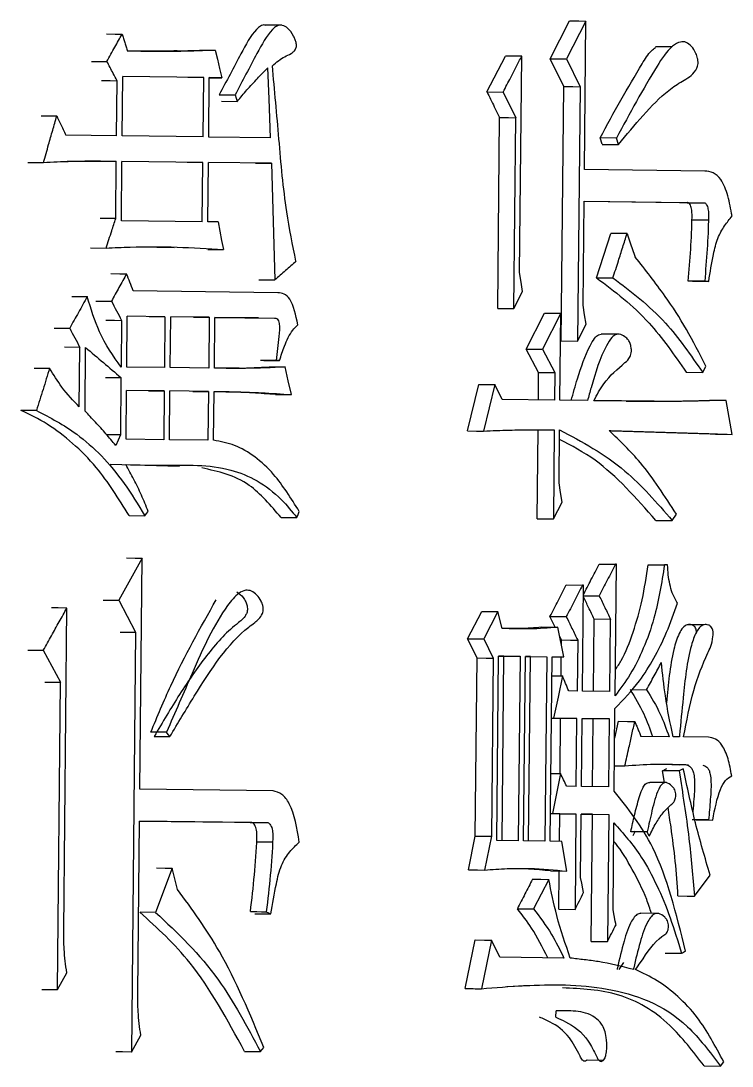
# Model space of a CAD drawing. Header units: millimetres. Extents: x 2454 to 4226, y 715 to 1968.
# Drawn here: x 3260.606 to 3263.873, y 889.957 to 894.756 of the extents above; entities that cross this region are included whole.
import ezdxf

# ---------------------------------------------------------------- set-up
doc = ezdxf.new("R2010")
doc.units = ezdxf.units.MM

msp = doc.modelspace()

# ---------------------------------------------------------------- linework, layer by layer
at = {"color": 7, "linetype": 'Continuous', "lineweight": 25}
for p, q in [((3263.0372, 894.5818), (3263.1264, 894.7559)), ((3263.2013, 894.7553), (3263.1119, 894.5812)), ((3263.1945, 894.0738), (3263.2013, 894.7553)), ((3261.8036, 894.7357), (3261.7305, 894.7363)), ((3261.3194, 894.6184), (3261.426, 894.6222)), ((3263.5963, 894.6368), (3263.5203, 894.6375)), ((3260.9293, 894.5701), (3261.0007, 894.5695)), ((3262.7465, 894.4298), (3262.8318, 894.5943)), ((3262.8964, 893.6006), (3262.9063, 894.5936)), ((3263.0991, 894.4544), (3263.0372, 894.5818)), ((3263.1119, 894.5812), (3263.174, 894.4538)), ((3261.0448, 894.2282), (3261.0473, 894.4813)), ((3261.0712, 894.2279), (3261.0739, 894.5005)), ((3261.4453, 894.4957), (3261.0739, 894.5005)), ((3261.4453, 894.4957), (3261.3731, 894.4963)), ((3261.4426, 894.2231), (3261.4453, 894.4957)), ((3261.4685, 894.2228), (3261.4712, 894.4954)), ((3261.5283, 894.4946), (3261.4712, 894.4954)), ((3261.4712, 894.4951), (3261.5283, 894.4946)), ((3263.0875, 893.2862), (3263.0991, 894.4544)), ((3263.174, 894.4538), (3263.1624, 893.2856)), ((3262.7465, 894.4298), (3262.8209, 894.4292)), ((3262.8209, 894.4292), (3262.8789, 894.3116)), ((3261.5271, 894.3872), (3261.5997, 894.3866)), ((3262.7958, 893.4361), (3262.8045, 894.3123)), ((3262.8702, 893.4355), (3262.8789, 894.3116)), ((3261.0448, 894.2282), (3260.8121, 894.2312)), ((3261.4426, 894.2231), (3261.0712, 894.2279)), ((3261.7527, 894.2191), (3261.4685, 894.2228)), ((3263.2756, 894.1892), (3263.2662, 894.2186)), ((3263.3413, 894.2178), (3263.2663, 894.2185)), ((3263.3507, 894.1886), (3263.3413, 894.2179)), ((3263.2756, 894.1891), (3263.3507, 894.1885)), ((3260.9718, 894.112), (3260.9406, 894.1123)), ((3260.9721, 894.112), (3261.0437, 894.1114)), ((3261.0411, 893.8485), (3261.0437, 894.1114)), ((3261.0673, 893.8385), (3261.07, 894.1111)), ((3261.4414, 894.1063), (3261.07, 894.1111)), ((3261.3692, 894.1069), (3261.4414, 894.1063)), ((3261.4387, 893.8337), (3261.4414, 894.1063)), ((3261.4647, 893.8334), (3261.4674, 894.106)), ((3261.7567, 894.1023), (3261.4674, 894.106)), ((3261.684, 894.1029), (3261.7567, 894.1023)), ((3263.7468, 894.0665), (3263.1945, 894.0738)), ((3263.1883, 893.4508), (3263.1931, 893.9278)), ((3263.1931, 893.9278), (3263.7406, 893.9206)), ((3263.665, 893.9212), (3263.1931, 893.9274)), ((3263.6654, 893.9212), (3263.7411, 893.9206)), ((3261.0411, 893.8485), (3260.9695, 893.8491)), ((3261.4387, 893.8337), (3261.0673, 893.8385)), ((3261.5114, 893.8328), (3261.4647, 893.8334)), ((3263.7633, 893.8405), (3263.6877, 893.8411)), ((3263.2502, 893.5762), (3263.3149, 893.7798)), ((3260.9257, 893.7134), (3260.9975, 893.7128)), ((3261.2627, 893.7168), (3261.3095, 893.7152)), ((3261.4637, 893.7065), (3261.536, 893.7059)), ((3263.2502, 893.5761), (3263.3252, 893.5755)), ((3263.7466, 893.5602), (3263.6709, 893.5609)), ((3263.6899, 893.5606), (3263.6709, 893.5609)), ((3263.6899, 893.5606), (3263.7655, 893.56)), ((3263.7655, 893.56), (3263.7466, 893.5602)), ((3261.7867, 893.5079), (3261.122, 893.5165)), ((3262.8702, 893.4355), (3262.9103, 893.5128)), ((3260.8394, 893.4905), (3260.9107, 893.4899)), ((3261.0922, 893.1664), (3261.0945, 893.4)), ((3261.2676, 893.3978), (3261.0945, 893.4)), ((3261.1957, 893.3984), (3261.2676, 893.3978)), ((3261.2676, 893.3978), (3261.2652, 893.1641)), ((3261.2914, 893.1638), (3261.2937, 893.3974)), ((3261.4707, 893.3952), (3261.2937, 893.3974)), ((3262.7958, 893.4361), (3262.8702, 893.4355)), ((3262.9263, 893.2494), (3263.011, 893.4138)), ((3263.0857, 893.4132), (3263.0009, 893.2488)), ((3263.0817, 893.014), (3263.0857, 893.4132)), ((3261.068, 893.3809), (3261.0659, 893.1667)), ((3261.3985, 893.3958), (3261.4707, 893.3952)), ((3261.4707, 893.3952), (3261.4684, 893.1615)), ((3261.4943, 893.1612), (3261.4967, 893.3948)), ((3261.4967, 893.3948), (3261.7702, 893.3913)), ((3261.6973, 893.3919), (3261.4967, 893.3945)), ((3261.6973, 893.3919), (3261.7702, 893.3913)), ((3263.1624, 893.2856), (3263.202, 893.363)), ((3263.3461, 893.3175), (3263.2705, 893.3181)), ((3260.8767, 893.2567), (3260.8054, 893.2573)), ((3260.874, 892.9841), (3260.8767, 893.2567)), ((3260.9003, 892.9643), (3260.9031, 893.2564)), ((3263.0875, 893.2862), (3263.1624, 893.2856)), ((3262.9839, 893.1415), (3262.9263, 893.2494)), ((3263.0009, 893.2488), (3263.0586, 893.1409)), ((3260.6666, 893.1617), (3260.7377, 893.1612)), ((3261.2652, 893.1641), (3261.0922, 893.1664)), ((3261.4684, 893.1615), (3261.2914, 893.1638)), ((3261.6072, 893.1619), (3261.7463, 893.1674)), ((3261.7785, 893.1965), (3261.7058, 893.1971)), ((3261.7939, 893.1963), (3261.7785, 893.1965)), ((3263.7376, 893.1417), (3263.7522, 893.1707)), ((3261.0654, 893.118), (3261.0628, 892.8552)), ((3262.9826, 893.015), (3262.9839, 893.1415)), ((3263.0586, 893.1409), (3263.0573, 893.0144)), ((3263.662, 893.1423), (3263.7376, 893.1417)), ((3262.6571, 892.8732), (3262.7086, 893.0867)), ((3262.7829, 893.0861), (3262.7313, 892.8726)), ((3262.8167, 893.0175), (3262.7829, 893.0861)), ((3261.0889, 892.8354), (3261.0912, 893.0593)), ((3261.2642, 893.0571), (3261.0912, 893.0593)), ((3261.1923, 893.0576), (3261.2642, 893.0571)), ((3261.2642, 893.0571), (3261.262, 892.8331)), ((3261.2881, 892.8328), (3261.2903, 893.0567)), ((3261.4673, 893.0544), (3261.2903, 893.0567)), ((3261.3951, 893.055), (3261.4673, 893.0544)), ((3261.4673, 893.0544), (3261.4651, 892.8305)), ((3261.4911, 892.8302), (3261.4933, 893.0541)), ((3261.7759, 893.0404), (3261.8487, 893.0398)), ((3263.0573, 893.0144), (3262.8167, 893.0175)), ((3263.2083, 893.0124), (3263.0817, 893.014)), ((3263.8721, 892.8576), (3263.8453, 893.0137)), ((3262.9772, 892.4698), (3262.9813, 892.8787)), ((3263.0559, 892.8781), (3263.0519, 892.4692)), ((3263.0779, 892.6344), (3263.0804, 892.8777)), ((3261.0628, 892.8552), (3261.0001, 892.8557)), ((3261.262, 892.8331), (3261.0889, 892.8354)), ((3261.4651, 892.8305), (3261.2881, 892.8328)), ((3263.7962, 892.8582), (3263.8721, 892.8576)), ((3261.3345, 892.7106), (3261.0158, 892.7192)), ((3263.0519, 892.4692), (3263.0917, 892.5466)), ((3263.5976, 892.462), (3263.617, 892.491)), ((3261.1026, 892.4843), (3261.1747, 892.4837)), ((3261.801, 892.4756), (3261.8739, 892.475)), ((3262.9772, 892.4698), (3263.0519, 892.4692)), ((3263.5221, 892.4626), (3263.5976, 892.462)), ((3261.1623, 892.2892), (3261.0553, 892.0958)), ((3261.1518, 891.2281), (3261.1623, 892.2892)), ((3263.2613, 892.2616), (3263.3364, 892.261)), ((3263.3352, 891.6574), (3263.3412, 892.2609)), ((3263.3412, 892.2609), (3263.3364, 892.261)), ((3263.4867, 892.2587), (3263.5621, 892.258)), ((3263.5765, 892.2578), (3263.5621, 892.258)), ((3263.1104, 892.1662), (3263.1853, 892.1656)), ((3263.1902, 892.1656), (3263.1853, 892.1656)), ((3263.1853, 891.6788), (3263.1902, 892.1656)), ((3260.8024, 890.5802), (3260.8171, 892.0599)), ((3261.0553, 892.0958), (3261.1327, 891.9488)), ((3262.6575, 891.919), (3262.7229, 892.0448)), ((3262.7972, 892.0441), (3262.7317, 891.9184)), ((3262.8162, 891.966), (3262.7972, 892.0441)), ((3263.0598, 891.9725), (3263.0361, 892.0212)), ((3263.2362, 891.6778), (3263.2395, 892.0088)), ((3263.3145, 892.0081), (3263.2395, 892.0088)), ((3263.3113, 891.6771), (3263.3145, 892.0081)), ((3263.0993, 891.8357), (3263.0714, 891.9724)), ((3263.7423, 891.9823), (3263.6661, 891.983)), ((3261.1327, 891.9488), (3261.1136, 890.0213)), ((3262.701, 891.8308), (3262.6575, 891.919)), ((3262.7317, 891.9184), (3262.7753, 891.8302)), ((3263.0885, 891.9134), (3263.0797, 891.9314)), ((3263.0883, 891.8897), (3263.0885, 891.9134)), ((3263.1633, 891.9128), (3263.161, 891.6791)), ((3260.6378, 891.8672), (3260.7088, 891.8666)), ((3260.7088, 891.8666), (3260.7872, 891.7195)), ((3262.6929, 891.0131), (3262.701, 891.8308)), ((3262.7753, 891.8302), (3262.7672, 891.0125)), ((3262.7917, 890.9927), (3262.8001, 891.8396)), ((3262.8001, 891.8396), (3262.8986, 891.8383)), ((3262.8241, 891.839), (3262.8001, 891.8393)), ((3262.8157, 890.9924), (3262.8241, 891.839)), ((3262.8241, 891.839), (3262.8986, 891.8383)), ((3262.8986, 891.8383), (3262.8902, 890.9914)), ((3262.9148, 890.9911), (3262.9232, 891.838)), ((3262.9232, 891.838), (3263.0212, 891.8367)), ((3262.9465, 891.8374), (3262.9232, 891.8377)), ((3262.9381, 890.9908), (3262.9465, 891.8374)), ((3262.9465, 891.8374), (3263.0212, 891.8367)), ((3263.0212, 891.8367), (3263.0128, 890.9898)), ((3263.0372, 890.9895), (3263.0456, 891.8364)), ((3263.0456, 891.8364), (3263.0993, 891.8357)), ((3263.0456, 891.8362), (3263.0993, 891.8357)), ((3263.0869, 891.7482), (3263.0877, 891.8358)), ((3260.7732, 890.3079), (3260.7872, 891.7195)), ((3263.161, 891.6791), (3263.1221, 891.6796)), ((3263.3113, 891.6771), (3263.1853, 891.6788)), ((3263.4045, 891.6853), (3263.4798, 891.6846)), ((3263.3309, 891.2193), (3263.3346, 891.599)), ((3263.0428, 891.5541), (3263.0526, 891.554)), ((3263.0849, 891.5532), (3263.0428, 891.5537)), ((3263.0526, 891.554), (3263.1598, 891.5526)), ((3263.0824, 891.3004), (3263.0849, 891.5532)), ((3263.1598, 891.5526), (3263.0849, 891.5532)), ((3263.1567, 891.241), (3263.1598, 891.5526)), ((3263.181, 891.2407), (3263.1841, 891.5522)), ((3263.1841, 891.5522), (3263.31, 891.5506)), ((3263.235, 891.5512), (3263.1841, 891.5519)), ((3263.2319, 891.2397), (3263.235, 891.5512)), ((3263.31, 891.5506), (3263.235, 891.5512)), ((3263.3069, 891.2391), (3263.31, 891.5506)), ((3263.3333, 891.4631), (3263.3504, 891.54)), ((3261.2747, 891.4894), (3261.2025, 891.49)), ((3261.2179, 891.4704), (3261.2902, 891.4698)), ((3263.583, 891.4691), (3263.4537, 891.4708)), ((3263.6307, 891.4685), (3263.6021, 891.4688)), ((3263.7637, 891.4667), (3263.6499, 891.4682)), ((3263.5612, 891.3424), (3263.5965, 891.3415)), ((3263.5964, 891.3418), (3263.6538, 891.3413)), ((3263.5536, 891.3133), (3263.5728, 891.3228)), ((3263.562, 891.2584), (3263.5536, 891.3133)), ((3263.6291, 891.3127), (3263.5536, 891.3133)), ((3263.6483, 891.3222), (3263.6291, 891.3127)), ((3263.1567, 891.241), (3263.1129, 891.2416)), ((3263.3069, 891.2391), (3263.181, 891.2407)), ((3263.5709, 891.2583), (3263.4949, 891.2589)), ((3261.764, 891.2202), (3261.1518, 891.2281)), ((3263.0385, 891.116), (3263.0482, 891.1159)), ((3263.0806, 891.1151), (3263.0385, 891.1157)), ((3263.0482, 891.1159), (3263.1554, 891.1145)), ((3263.0793, 890.9889), (3263.0806, 891.1151)), ((3263.0806, 891.1151), (3263.1554, 891.1145)), ((3263.1554, 891.1145), (3263.1511, 890.6764)), ((3263.1768, 890.8221), (3263.1797, 891.1142)), ((3263.1797, 891.1142), (3263.3057, 891.1125)), ((3263.2306, 891.1131), (3263.1797, 891.1138)), ((3263.2248, 890.529), (3263.2306, 891.1131)), ((3263.2306, 891.1131), (3263.3057, 891.1125)), ((3263.3057, 891.1125), (3263.2999, 890.5284)), ((3261.1425, 890.2935), (3261.1503, 891.082)), ((3261.1503, 891.082), (3261.7318, 891.0746)), ((3261.6589, 891.0752), (3261.1503, 891.0817)), ((3261.6595, 891.0752), (3261.7324, 891.0746)), ((3263.3255, 890.6741), (3263.3294, 891.0732)), ((3263.7647, 891.087), (3263.689, 891.0876)), ((3263.7079, 891.0874), (3263.7836, 891.0867)), ((3263.7647, 891.087), (3263.7836, 891.0867)), ((3262.6618, 890.8577), (3262.6929, 891.0131)), ((3262.6929, 891.0131), (3262.7672, 891.0125)), ((3262.7672, 891.0125), (3262.736, 890.8571)), ((3263.4829, 891.0323), (3263.4076, 891.033)), ((3263.4278, 891.0355), (3263.417, 891.0134)), ((3263.4923, 891.0127), (3263.483, 891.0323)), ((3261.7608, 890.9844), (3261.6883, 890.9849)), ((3262.8902, 890.9914), (3262.7917, 890.9927)), ((3263.0128, 890.9898), (3262.9148, 890.9911)), ((3263.0909, 890.9888), (3263.0372, 890.9895)), ((3263.1139, 890.8521), (3263.0909, 890.9888)), ((3261.2999, 890.8659), (3261.2247, 890.6624)), ((3261.325, 890.7682), (3261.2999, 890.8659)), ((3263.0306, 890.8143), (3262.9607, 890.6789)), ((3263.0391, 890.8528), (3263.1139, 890.8521)), ((3263.0762, 890.677), (3263.078, 890.8525)), ((3263.6996, 890.7373), (3263.7716, 890.8337)), ((3261.2247, 890.6624), (3261.1529, 890.663)), ((3261.7329, 890.6656), (3261.7533, 890.6556)), ((3262.8862, 890.6795), (3262.9607, 890.6789)), ((3263.0762, 890.677), (3263.1511, 890.6764)), ((3263.5292, 890.6579), (3263.4532, 890.6586)), ((3262.6465, 890.3127), (3262.6931, 890.536)), ((3262.7674, 890.5354), (3262.7207, 890.3121)), ((3262.8061, 890.457), (3262.7674, 890.5354)), ((3263.2248, 890.529), (3263.2999, 890.5284)), ((3263.5644, 890.4759), (3263.6399, 890.4752)), ((3263.1002, 890.4531), (3262.8061, 890.457)), ((3263.3534, 890.4008), (3263.3757, 890.4322)), ((3260.7732, 890.3079), (3260.8164, 890.3853)), ((3260.702, 890.3085), (3260.7732, 890.3079)), ((3262.943, 890.3249), (3262.8383, 890.3206)), ((3263.0634, 890.1809), (3263.0637, 890.2102)), ((3263.1069, 890.2113), (3263.1064, 890.2113)), ((3261.1136, 890.0213), (3261.1563, 890.0986)), ((3261.7059, 890.0234), (3261.7215, 890.0426)), ((3261.6331, 890.024), (3261.7059, 890.0234)), ((3263.2069, 889.9849), (3263.2825, 889.9843)), ((3263.7439, 889.9575), (3263.8197, 889.9568)), ((3263.8197, 889.9568), (3263.834, 889.9761))]:
    msp.add_line(p, q, dxfattribs=at)
at = {"color": 7, "linetype": 'Continuous', "lineweight": 25, "flags": 128}
for points in [[(3263.1264, 894.7559), (3263.1683, 894.7556), (3263.2013, 894.7553)], [(3260.9986, 894.6958), (3261.0389, 894.6955), (3261.0705, 894.6952)], [(3261.426, 894.6222), (3261.4666, 894.6219), (3261.4985, 894.6216)], [(3261.4985, 894.6216), (3261.5083, 894.5799), (3261.5183, 894.5373), (3261.5283, 894.4946)], [(3262.9063, 894.5936), (3262.8646, 894.594), (3262.8318, 894.5943)], [(3263.0372, 894.5818), (3263.079, 894.5815), (3263.1119, 894.5812)], [(3261.7527, 894.2191), (3261.7493, 894.3089), (3261.7459, 894.3986), (3261.7404, 894.5406)], [(3260.9755, 894.4819), (3261.0157, 894.4816), (3261.0473, 894.4813)], [(3263.0991, 894.4544), (3263.141, 894.4541), (3263.174, 894.4538)], [(3261.5172, 894.4166), (3261.5445, 894.4163), (3261.5671, 894.4161), (3261.5896, 894.416)], [(3261.5896, 894.416), (3261.5947, 894.4013), (3261.5997, 894.3866)], [(3260.6993, 894.3199), (3260.739, 894.3196), (3260.7704, 894.3193)], [(3262.8045, 894.3123), (3262.8461, 894.3119), (3262.8789, 894.3116)], [(3260.6383, 894.1065), (3260.6783, 894.1062), (3260.7097, 894.1059)], [(3261.7567, 894.1023), (3261.7643, 893.8344), (3261.7719, 893.5666)], [(3261.5114, 893.8328), (3261.5197, 893.7902), (3261.5278, 893.748), (3261.536, 893.7059)], [(3263.39, 893.7792), (3263.3479, 893.7795), (3263.3149, 893.7798)], [(3261.0196, 893.5954), (3261.0596, 893.595), (3261.0912, 893.5948)], [(3262.9103, 893.5128), (3262.9034, 893.5567), (3262.8964, 893.6006)], [(3261.6992, 893.5672), (3261.7398, 893.5668), (3261.7719, 893.5666)], [(3260.95, 893.4697), (3260.9899, 893.4693), (3261.0215, 893.4691)], [(3263.202, 893.363), (3263.1952, 893.4069), (3263.1883, 893.4508)], [(3263.011, 893.4138), (3263.0528, 893.4135), (3263.0857, 893.4132)], [(3260.9965, 893.3815), (3261.0364, 893.3811), (3261.068, 893.3809)], [(3260.7586, 893.3455), (3260.7983, 893.3452), (3260.8298, 893.345)], [(3262.9263, 893.2494), (3262.9681, 893.249), (3263.0009, 893.2488)], [(3261.7211, 893.1969), (3261.7412, 893.1967), (3261.7614, 893.1966), (3261.7939, 893.1963)], [(3261.7463, 893.1674), (3261.7871, 893.167), (3261.8192, 893.1668)], [(3261.8487, 893.0398), (3261.834, 893.1033), (3261.8192, 893.1668)], [(3260.9938, 893.1186), (3261.0338, 893.1183), (3261.0654, 893.118)], [(3262.9839, 893.1415), (3263.0257, 893.1412), (3263.0586, 893.1409)], [(3262.7086, 893.0867), (3262.7502, 893.0864), (3262.7829, 893.0861)], [(3263.7695, 893.0143), (3263.8119, 893.014), (3263.8453, 893.0137)], [(3262.6571, 892.8732), (3262.6986, 892.8729), (3262.7313, 892.8726)], [(3261.0628, 892.8552), (3261.052, 892.831), (3261.0413, 892.8068)], [(3263.0917, 892.5466), (3263.0848, 892.5905), (3263.0779, 892.6344)], [(3261.1747, 892.4838), (3261.1827, 892.4934), (3261.1906, 892.503)], [(3261.8739, 892.475), (3261.8791, 892.4893), (3261.8843, 892.5038)], [(3261.0902, 892.2898), (3261.1306, 892.2895), (3261.1623, 892.2892)], [(3263.1897, 892.1165), (3263.2294, 892.1162), (3263.2624, 892.1159)], [(3260.8171, 892.0599), (3260.777, 892.0603), (3260.7459, 892.0605)], [(3260.9837, 892.0964), (3261.0236, 892.0961), (3261.0553, 892.0958)], [(3262.7229, 892.0448), (3262.7645, 892.0444), (3262.7972, 892.0441)], [(3263.0361, 892.0212), (3263.078, 892.0208), (3263.1109, 892.0205)], [(3262.9967, 891.973), (3263.0385, 891.9727), (3263.0714, 891.9724)], [(3261.061, 891.9494), (3261.101, 891.9491), (3261.1327, 891.9488)], [(3262.6575, 891.919), (3262.6991, 891.9187), (3262.7317, 891.9184)], [(3263.0885, 891.9134), (3263.1304, 891.913), (3263.1633, 891.9128)], [(3262.701, 891.8308), (3262.7427, 891.8305), (3262.7753, 891.8302)], [(3260.716, 891.7201), (3260.7557, 891.7198), (3260.7872, 891.7195)], [(3263.0447, 891.7486), (3263.0607, 891.7484), (3263.0935, 891.7482)], [(3263.0935, 891.7482), (3263.0731, 891.6511), (3263.0526, 891.554)], [(3263.3504, 891.54), (3263.3925, 891.5396), (3263.4256, 891.5393)], [(3261.2902, 891.4697), (3261.2825, 891.4796), (3261.2747, 891.4894)], [(3263.332, 891.3359), (3263.3427, 891.3358), (3263.3802, 891.3355)], [(3263.0403, 891.3008), (3263.0513, 891.3007), (3263.0842, 891.3004)], [(3263.0842, 891.3004), (3263.0662, 891.2081), (3263.0482, 891.1159)], [(3261.2279, 890.8665), (3261.2681, 890.8662), (3261.2999, 890.8659)], [(3262.6618, 890.8577), (3262.7034, 890.8574), (3262.736, 890.8571)], [(3262.9559, 890.8149), (3262.9933, 890.8146), (3263.0306, 890.8143)], [(3263.1907, 890.7538), (3263.1872, 890.7709), (3263.182, 890.7965), (3263.1768, 890.8221)], [(3263.6239, 890.738), (3263.6663, 890.7376), (3263.6996, 890.7373)], [(3261.6602, 890.6662), (3261.6894, 890.666), (3261.7111, 890.6658), (3261.7329, 890.6656)], [(3263.3393, 890.6058), (3263.3358, 890.6229), (3263.3306, 890.6485), (3263.3255, 890.6741)], [(3261.6806, 890.6562), (3261.7098, 890.656), (3261.7316, 890.6558), (3261.7533, 890.6556)], [(3262.6931, 890.536), (3262.7347, 890.5357), (3262.7674, 890.5354)], [(3261.1136, 890.0213), (3261.0732, 890.0216), (3261.0419, 890.0218)]]:
    msp.add_lwpolyline(points, dxfattribs=at)
at = {"color": 7, "linetype": 'Continuous', "lineweight": 25}
for points, knots in [([(3261.0007, 894.5695), (3261.0069, 894.5806), (3261.0192, 894.6028), (3261.0425, 894.6447), (3261.0596, 894.6755), (3261.0705, 894.6952)], [0, 0, 0, 0, 0.264385, 0.528769, 1, 1, 1, 1]), ([(3261.0705, 894.6952), (3261.0727, 894.6887), (3261.0769, 894.6757), (3261.0833, 894.6561), (3261.0897, 894.6366), (3261.094, 894.6235), (3261.0961, 894.617)], [0, 0, 0, 0, 0.25, 0.5, 0.75, 1, 1, 1, 1]), ([(3261.7302, 894.7354), (3261.7291, 894.7358), (3261.7214, 894.7391), (3261.7061, 894.7338), (3261.6653, 894.6973), (3261.6043, 894.5826), (3261.5499, 894.4791), (3261.517, 894.4166)], [0, 0, 0, 0, 0.011441, 0.082409, 0.153355, 0.488949, 1, 1, 1, 1]), ([(3261.7611, 894.5501), (3261.7795, 894.5658), (3261.8072, 894.5893), (3261.8409, 894.6012), (3261.8577, 894.6133), (3261.8661, 894.6225), (3261.8706, 894.6338), (3261.8718, 894.6429), (3261.8705, 894.6551), (3261.8659, 894.6699), (3261.8539, 894.6958), (3261.8348, 894.7239), (3261.8068, 894.7374), (3261.7816, 894.736), (3261.7387, 894.6967), (3261.6775, 894.5833), (3261.623, 894.4794), (3261.5896, 894.416)], [0, 0, 0, 0, 0.120566, 0.180865, 0.201768, 0.228137, 0.238133, 0.248208, 0.2593, 0.280524, 0.305685, 0.374652, 0.425134, 0.475691, 0.518986, 0.706241, 1, 1, 1, 1]), ([(3263.3507, 894.1885), (3263.3881, 894.2335), (3263.4629, 894.3234), (3263.5607, 894.4256), (3263.6438, 894.4804), (3263.6917, 894.505), (3263.712, 894.5411), (3263.7158, 894.5544), (3263.7165, 894.5687), (3263.7138, 894.5873), (3263.7046, 894.6133), (3263.687, 894.6408), (3263.662, 894.66), (3263.6309, 894.6613), (3263.5822, 894.6323), (3263.5161, 894.5312), (3263.4326, 894.3871), (3263.3718, 894.2743), (3263.3413, 894.2179)], [0, 0, 0, 0, 0.14631, 0.292689, 0.365976, 0.439449, 0.450511, 0.458153, 0.465835, 0.475747, 0.492317, 0.521336, 0.551697, 0.580551, 0.622332, 0.717321, 0.858521, 1, 1, 1, 1]), ([(3261.4985, 894.6216), (3261.4458, 894.6193), (3261.3528, 894.6152), (3261.2186, 894.615), (3261.1369, 894.6163), (3261.0961, 894.617)], [0, 0, 0, 0, 0.394353, 0.697151, 1, 1, 1, 1]), ([(3261.3229, 894.618), (3261.3229, 894.618), (3261.3186, 894.6179), (3261.2197, 894.6159), (3261.159, 894.6163), (3261.1289, 894.6165), (3261.1185, 894.6166), (3261.1173, 894.6167), (3261.1169, 894.6167)], [0, 0, 0, 0, 0.00684, 0.514071, 0.767022, 0.916098, 0.966157, 1, 1, 1, 1]), ([(3263.2663, 894.2185), (3263.2976, 894.2771), (3263.3604, 894.3944), (3263.4392, 894.5253), (3263.4915, 894.6126), (3263.5148, 894.629), (3263.5213, 894.6335)], [0, 0, 0, 0, 0.390829, 0.781709, 0.938798, 1, 1, 1, 1]), ([(3261.0473, 894.4813), (3261.0414, 894.4926), (3261.0307, 894.5129), (3261.0152, 894.5423), (3261.0056, 894.5605), (3261.0007, 894.5695)], [0, 0, 0, 0, 0.381894, 0.690947, 1, 1, 1, 1]), ([(3261.8693, 893.6522), (3261.8541, 893.7273), (3261.8172, 893.9096), (3261.7914, 894.214), (3261.7712, 894.438), (3261.7611, 894.5501)], [0, 0, 0, 0, 0.259531, 0.629544, 1, 1, 1, 1]), ([(3262.8209, 894.4292), (3262.8324, 894.4514), (3262.8524, 894.4899), (3262.8809, 894.5447), (3262.8978, 894.5773), (3262.9063, 894.5936)], [0, 0, 0, 0, 0.404353, 0.702176, 1, 1, 1, 1]), ([(3261.5997, 894.3866), (3261.6144, 894.4043), (3261.6446, 894.4405), (3261.6917, 894.4914), (3261.7242, 894.5242), (3261.7404, 894.5406)], [0, 0, 0, 0, 0.321922, 0.660784, 1, 1, 1, 1]), ([(3262.7465, 894.4298), (3262.7521, 894.4185), (3262.7633, 894.3958), (3262.7826, 894.3566), (3262.7963, 894.3288), (3262.8045, 894.3123)], [0, 0, 0, 0, 0.289464, 0.578928, 1, 1, 1, 1]), ([(3260.7097, 894.1059), (3260.7175, 894.1332), (3260.7315, 894.1824), (3260.7517, 894.2535), (3260.7642, 894.2974), (3260.7704, 894.3193)], [0, 0, 0, 0, 0.383246, 0.691623, 1, 1, 1, 1]), ([(3260.7704, 894.3193), (3260.776, 894.3075), (3260.7857, 894.287), (3260.7996, 894.2576), (3260.8079, 894.24), (3260.8121, 894.2312)], [0, 0, 0, 0, 0.401179, 0.700589, 1, 1, 1, 1]), ([(3260.7097, 894.1059), (3260.7512, 894.1082), (3260.8278, 894.1125), (3260.9391, 894.113), (3261.0088, 894.1119), (3261.0437, 894.1114)], [0, 0, 0, 0, 0.370547, 0.685238, 1, 1, 1, 1]), ([(3260.7994, 894.1105), (3260.8309, 894.1113), (3260.8789, 894.1125), (3260.9287, 894.1124), (3260.9585, 894.1122), (3260.9571, 894.1122), (3260.9568, 894.1122)], [0, 0, 0, 0, 0.562986, 0.856055, 0.974999, 1, 1, 1, 1]), ([(3263.8726, 893.8604), (3263.8667, 893.8915), (3263.8552, 893.9528), (3263.8264, 894.0279), (3263.7858, 894.0624), (3263.7598, 894.0652), (3263.7468, 894.0665)], [0, 0, 0, 0, 0.2925701, 0.5759497, 0.7894255, 1, 1, 1, 1]), ([(3263.6709, 893.5609), (3263.6791, 893.659), (3263.6879, 893.7654), (3263.6886, 893.8814), (3263.6849, 893.9013), (3263.6795, 893.9138), (3263.6747, 893.9198), (3263.6696, 893.9222), (3263.6666, 893.9214), (3263.665, 893.9211)], [0, 0, 0, 0, 0.768224, 0.833025, 0.895884, 0.926839, 0.956648, 0.977486, 1, 1, 1, 1]), ([(3263.7406, 893.9204), (3263.7422, 893.9208), (3263.7453, 893.9215), (3263.7503, 893.9191), (3263.7551, 893.9132), (3263.7605, 893.9006), (3263.7642, 893.8808), (3263.7636, 893.7648), (3263.7547, 893.6584), (3263.7466, 893.5602)], [0, 0, 0, 0, 0.022542, 0.043406, 0.07324, 0.104209, 0.167072, 0.231865, 1, 1, 1, 1]), ([(3260.9975, 893.7128), (3261.0018, 893.7261), (3261.0103, 893.7527), (3261.0248, 893.7979), (3261.0351, 893.8299), (3261.0411, 893.8485)], [0, 0, 0, 0, 0.293659, 0.587317, 1, 1, 1, 1]), ([(3263.7655, 893.56), (3263.7719, 893.6015), (3263.7823, 893.6696), (3263.8047, 893.7596), (3263.8371, 893.816), (3263.8608, 893.8457), (3263.8726, 893.8604)], [0, 0, 0, 0, 0.349144, 0.571755, 0.787718, 1, 1, 1, 1]), ([(3263.3253, 893.5755), (3263.3336, 893.6016), (3263.3485, 893.6486), (3263.3701, 893.7165), (3263.3834, 893.7583), (3263.39, 893.7792)], [0, 0, 0, 0, 0.384604, 0.692302, 1, 1, 1, 1]), ([(3263.39, 893.7792), (3263.3944, 893.7665), (3263.4029, 893.7423), (3263.4153, 893.7064), (3263.4234, 893.6832), (3263.4275, 893.6716)], [0, 0, 0, 0, 0.351678, 0.67584, 1, 1, 1, 1]), ([(3260.9975, 893.7128), (3261.0344, 893.7146), (3261.1433, 893.7198), (3261.3233, 893.7193), (3261.4651, 893.7104), (3261.536, 893.7059)], [0, 0, 0, 0, 0.203878, 0.601711, 1, 1, 1, 1]), ([(3261.23, 893.7173), (3261.2405, 893.7172), (3261.2533, 893.7171), (3261.2613, 893.7168), (3261.2627, 893.7168)], [0, 0, 0, 0, 0.8157104, 1, 1, 1, 1]), ([(3261.8697, 893.6525), (3261.8535, 893.6382), (3261.8209, 893.6095), (3261.7882, 893.5809), (3261.7719, 893.5666)], [0, 0, 0, 0, 0.5, 1, 1, 1, 1]), ([(3263.7522, 893.1707), (3263.723, 893.228), (3263.6648, 893.3424), (3263.5559, 893.5095), (3263.474, 893.6129), (3263.4275, 893.6716)], [0, 0, 0, 0, 0.3018095, 0.6037185, 1, 1, 1, 1]), ([(3261.0912, 893.5948), (3261.0796, 893.5738), (3261.0564, 893.5319), (3261.0331, 893.49), (3261.0215, 893.4691)], [0, 0, 0, 0, 0.500001, 1, 1, 1, 1]), ([(3261.122, 893.5165), (3261.1168, 893.5295), (3261.1066, 893.5556), (3261.0963, 893.5817), (3261.0912, 893.5948)], [0, 0, 0, 0, 0.5000033, 1, 1, 1, 1]), ([(3263.2502, 893.5761), (3263.333, 893.5139), (3263.4818, 893.4021), (3263.6066, 893.2222), (3263.662, 893.1423)], [0, 0, 0, 0, 0.5560621, 1, 1, 1, 1]), ([(3263.3253, 893.5755), (3263.4081, 893.5133), (3263.5572, 893.4014), (3263.6822, 893.2215), (3263.7376, 893.1417)], [0, 0, 0, 0, 0.556115, 1, 1, 1, 1]), ([(3261.8775, 893.3607), (3261.8687, 893.4048), (3261.8567, 893.4652), (3261.8157, 893.5055), (3261.7963, 893.5071), (3261.7867, 893.5079)], [0, 0, 0, 0, 0.575751, 0.789516, 1, 1, 1, 1]), ([(3260.9107, 893.4899), (3260.8973, 893.4658), (3260.8703, 893.4174), (3260.8433, 893.3691), (3260.8298, 893.345)], [0, 0, 0, 0, 0.499872, 1, 1, 1, 1]), ([(3261.0659, 893.1667), (3261.0301, 893.2171), (3260.9654, 893.3081), (3260.9276, 893.4339), (3260.9107, 893.4899)], [0, 0, 0, 0, 0.554459, 1, 1, 1, 1]), ([(3261.0215, 893.4691), (3261.0293, 893.4544), (3261.0448, 893.425), (3261.0603, 893.3956), (3261.068, 893.3809)], [0, 0, 0, 0, 0.500001, 1, 1, 1, 1]), ([(3261.7702, 893.3913), (3261.7746, 893.391), (3261.7818, 893.3905), (3261.7895, 893.3792), (3261.7965, 893.3523), (3261.7878, 893.2885), (3261.7822, 893.233), (3261.7785, 893.1965)], [0, 0, 0, 0, 0.099533, 0.160951, 0.225489, 0.489971, 1, 1, 1, 1]), ([(3261.7939, 893.1963), (3261.801, 893.2188), (3261.8127, 893.2558), (3261.8333, 893.3021), (3261.8533, 893.3368), (3261.8695, 893.3528), (3261.8775, 893.3607)], [0, 0, 0, 0, 0.346842, 0.568443, 0.786513, 1, 1, 1, 1]), ([(3260.8298, 893.345), (3260.8376, 893.3302), (3260.8533, 893.3008), (3260.8689, 893.2714), (3260.8767, 893.2567)], [0, 0, 0, 0, 0.500001, 1, 1, 1, 1]), ([(3263.1334, 893.013), (3263.1428, 893.0463), (3263.1678, 893.134), (3263.2017, 893.2348), (3263.2383, 893.2964), (3263.2561, 893.3153), (3263.2667, 893.3166), (3263.2707, 893.317)], [0, 0, 0, 0, 0.2773853, 0.7321452, 0.8580186, 0.9468863, 1, 1, 1, 1]), ([(3263.2374, 893.012), (3263.252, 893.0392), (3263.2928, 893.1153), (3263.3551, 893.1635), (3263.3998, 893.2042), (3263.4085, 893.2254), (3263.4104, 893.2398), (3263.4093, 893.257), (3263.4047, 893.2751), (3263.3951, 893.2936), (3263.3778, 893.3087), (3263.3576, 893.3183), (3263.3366, 893.3173), (3263.3157, 893.2998), (3263.2714, 893.2265), (3263.2385, 893.1207), (3263.2138, 893.0322), (3263.2083, 893.0124)], [0, 0, 0, 0, 0.11797, 0.329969, 0.38281, 0.396985, 0.411264, 0.428315, 0.450653, 0.473198, 0.507718, 0.559422, 0.592518, 0.625614, 0.688035, 0.930111, 1, 1, 1, 1]), ([(3260.9031, 893.2564), (3260.9303, 893.2333), (3260.9845, 893.1872), (3261.0384, 893.1411), (3261.0654, 893.118)], [0, 0, 0, 0, 0.5, 1, 1, 1, 1]), ([(3260.7376, 893.1611), (3260.7276, 893.1288), (3260.7074, 893.0642), (3260.6872, 892.9995), (3260.6771, 892.9672)], [0, 0, 0, 0, 0.500056, 1, 1, 1, 1]), ([(3260.874, 892.9841), (3260.8464, 893.0124), (3260.797, 893.0632), (3260.7559, 893.1311), (3260.7377, 893.1611)], [0, 0, 0, 0, 0.5574771, 1, 1, 1, 1]), ([(3261.8192, 893.1668), (3261.7587, 893.1639), (3261.6744, 893.16), (3261.5659, 893.1604), (3261.5182, 893.1609), (3261.4943, 893.1612)], [0, 0, 0, 0, 0.56163, 0.78081, 1, 1, 1, 1]), ([(3261.6088, 893.1619), (3261.5878, 893.1615), (3261.5567, 893.161), (3261.5146, 893.1611), (3261.4989, 893.1612), (3261.4943, 893.1612)], [0, 0, 0, 0, 0.594341, 0.883243, 1, 1, 1, 1]), ([(3261.4933, 893.0541), (3261.5295, 893.0537), (3261.6019, 893.0528), (3261.7205, 893.0489), (3261.8025, 893.0431), (3261.8487, 893.0398)], [0, 0, 0, 0, 0.303917, 0.607842, 1, 1, 1, 1]), ([(3261.7757, 893.0404), (3261.7403, 893.043), (3261.6694, 893.0482), (3261.5752, 893.0523), (3261.5163, 893.0531), (3261.4933, 893.0534)], [0, 0, 0, 0, 0.378252, 0.75652, 1, 1, 1, 1]), ([(3263.8453, 893.0137), (3263.777, 893.0117), (3263.6426, 893.0076), (3263.44, 893.0102), (3263.3049, 893.0114), (3263.2374, 893.012)], [0, 0, 0, 0, 0.340363, 0.670173, 1, 1, 1, 1]), ([(3263.3856, 893.0106), (3263.4476, 893.0099), (3263.5764, 893.0085), (3263.7035, 893.0123), (3263.7695, 893.0143)], [0, 0, 0, 0, 0.4812, 1, 1, 1, 1]), ([(3261.1026, 892.4843), (3261.0545, 892.562), (3260.9757, 892.6892), (3260.8443, 892.8189), (3260.7284, 892.9086), (3260.6465, 892.9481), (3260.6058, 892.9678)], [0, 0, 0, 0, 0.34568, 0.565765, 0.783767, 1, 1, 1, 1]), ([(3260.6771, 892.9672), (3260.6712, 892.9673), (3260.6593, 892.9673), (3260.6414, 892.9675), (3260.6236, 892.9676), (3260.6117, 892.9677), (3260.6058, 892.9678)], [0, 0, 0, 0, 0.25, 0.5, 0.75, 1, 1, 1, 1]), ([(3260.6771, 892.9672), (3260.7399, 892.9344), (3260.8437, 892.88), (3260.9774, 892.7619), (3261.0825, 892.6358), (3261.1438, 892.5347), (3261.1747, 892.4837)], [0, 0, 0, 0, 0.334718, 0.553729, 0.775427, 1, 1, 1, 1]), ([(3261.0413, 892.8068), (3261.0264, 892.8246), (3260.9961, 892.8612), (3260.949, 892.9134), (3260.9165, 892.9473), (3260.9003, 892.9643)], [0, 0, 0, 0, 0.3237067, 0.6617383, 1, 1, 1, 1]), ([(3262.7313, 892.8726), (3262.7706, 892.8743), (3262.8446, 892.8775), (3262.9528, 892.8788), (3263.0216, 892.8783), (3263.0559, 892.8781)], [0, 0, 0, 0, 0.361215, 0.680591, 1, 1, 1, 1]), ([(3263.0804, 892.8777), (3263.183, 892.8237), (3263.3674, 892.7266), (3263.5269, 892.5432), (3263.5976, 892.4619)], [0, 0, 0, 0, 0.556709, 1, 1, 1, 1]), ([(3263.3086, 892.8747), (3263.377, 892.8726), (3263.506, 892.8686), (3263.6937, 892.863), (3263.8126, 892.8594), (3263.8721, 892.8576)], [0, 0, 0, 0, 0.360426, 0.680209, 1, 1, 1, 1]), ([(3263.617, 892.491), (3263.5634, 892.5739), (3263.4683, 892.7212), (3263.3572, 892.828), (3263.3086, 892.8747)], [0, 0, 0, 0, 0.563152, 1, 1, 1, 1]), ([(3263.7962, 892.8582), (3263.788, 892.8585), (3263.7714, 892.859), (3263.7507, 892.8596), (3263.7341, 892.8601), (3263.7175, 892.8607), (3263.7009, 892.8612), (3263.6801, 892.8618), (3263.6635, 892.8623), (3263.6468, 892.8629), (3263.6301, 892.8634), (3263.6135, 892.8639), (3263.5926, 892.8645), (3263.5759, 892.8651), (3263.5592, 892.8656), (3263.5424, 892.8661), (3263.5257, 892.8666), (3263.5048, 892.8672), (3263.488, 892.8678), (3263.4712, 892.8683), (3263.4544, 892.8688), (3263.4376, 892.8693), (3263.4166, 892.8699), (3263.3997, 892.8704), (3263.3787, 892.871), (3263.3576, 892.8717), (3263.3386, 892.8722), (3263.3259, 892.8726), (3263.3186, 892.8728), (3263.3133, 892.873), (3263.3102, 892.8731)], [0, 0, 0, 0, 0.051625, 0.103249, 0.129062, 0.154874, 0.206499, 0.232311, 0.283936, 0.309748, 0.33556, 0.387185, 0.412997, 0.464622, 0.490434, 0.516247, 0.567871, 0.593684, 0.645308, 0.671121, 0.696933, 0.748558, 0.77437, 0.825995, 0.851807, 0.903432, 0.955057, 0.967963, 0.980869, 1, 1, 1, 1]), ([(3261.8843, 892.5038), (3261.8467, 892.5642), (3261.7851, 892.6629), (3261.6815, 892.7573), (3261.5885, 892.8126), (3261.5235, 892.8243), (3261.4911, 892.8302)], [0, 0, 0, 0, 0.3463891, 0.5665972, 0.7841098, 1, 1, 1, 1]), ([(3263.5222, 892.4626), (3263.432, 892.5649), (3263.2937, 892.7218), (3263.1351, 892.8054), (3263.0799, 892.8345)], [0, 0, 0, 0, 0.652024, 1, 1, 1, 1]), ([(3261.0878, 892.7186), (3261.1457, 892.7172), (3261.3078, 892.7135), (3261.5519, 892.7247), (3261.761, 892.613), (3261.8505, 892.5036), (3261.8739, 892.475)], [0, 0, 0, 0, 0.210438, 0.589113, 0.892342, 1, 1, 1, 1]), ([(3261.1906, 892.503), (3261.1805, 892.5285), (3261.1601, 892.5794), (3261.1253, 892.651), (3261.1003, 892.696), (3261.0878, 892.7186)], [0, 0, 0, 0, 0.332831, 0.665774, 1, 1, 1, 1]), ([(3261.8009, 892.4756), (3261.7537, 892.5309), (3261.6452, 892.6583), (3261.5121, 892.6869), (3261.4369, 892.7031)], [0, 0, 0, 0, 0.4340888, 1, 1, 1, 1]), ([(3263.1897, 892.121), (3263.2013, 892.1437), (3263.2252, 892.1906), (3263.249, 892.2375), (3263.2613, 892.2616)], [0, 0, 0, 0, 0.484093, 1, 1, 1, 1]), ([(3263.3364, 892.261), (3263.3241, 892.2368), (3263.2994, 892.1885), (3263.2747, 892.1401), (3263.2624, 892.1159)], [0, 0, 0, 0, 0.500002, 1, 1, 1, 1]), ([(3263.5621, 892.258), (3263.5486, 892.1746), (3263.5264, 892.0382), (3263.467, 891.8732), (3263.4066, 891.7526), (3263.3589, 891.6889), (3263.3352, 891.6574)], [0, 0, 0, 0, 0.347958, 0.569157, 0.786375, 1, 1, 1, 1]), ([(3263.3364, 891.7772), (3263.3456, 891.7908), (3263.3781, 891.8389), (3263.4197, 891.9488), (3263.4627, 892.096), (3263.4787, 892.2042), (3263.4867, 892.2587)], [0, 0, 0, 0, 0.114229, 0.4046, 0.700291, 1, 1, 1, 1]), ([(3263.6225, 892.082), (3263.6134, 892.097), (3263.5984, 892.122), (3263.5859, 892.1693), (3263.5787, 892.2125), (3263.5772, 892.2427), (3263.5765, 892.2578)], [0, 0, 0, 0, 0.33013, 0.550459, 0.77425, 1, 1, 1, 1]), ([(3263.0361, 892.0212), (3263.0485, 892.0454), (3263.0733, 892.0937), (3263.0981, 892.1421), (3263.1104, 892.1662)], [0, 0, 0, 0, 0.5, 1, 1, 1, 1]), ([(3263.1853, 892.1656), (3263.1729, 892.1414), (3263.1481, 892.0931), (3263.1233, 892.0447), (3263.1109, 892.0205)], [0, 0, 0, 0, 0.5000016, 1, 1, 1, 1]), ([(3261.5982, 892.1348), (3261.6083, 892.127), (3261.6233, 892.1153), (3261.638, 892.0906), (3261.6444, 892.073), (3261.6465, 892.0583), (3261.6459, 892.0467), (3261.6424, 892.0344), (3261.6273, 892.0086), (3261.5588, 891.961), (3261.4565, 891.8446), (3261.333, 891.6656), (3261.2564, 891.5356), (3261.218, 891.4704)], [0, 0, 0, 0, 0.053218, 0.079194, 0.099516, 0.111505, 0.121701, 0.131889, 0.14973, 0.223368, 0.482199, 0.74012, 1, 1, 1, 1]), ([(3261.2902, 891.4698), (3261.3271, 891.5316), (3261.4382, 891.7177), (3261.5657, 891.9106), (3261.6772, 891.991), (3261.6986, 892.0098), (3261.7126, 892.0268), (3261.7187, 892.045), (3261.7195, 892.0584), (3261.7167, 892.0747), (3261.7076, 892.0972), (3261.6899, 892.1211), (3261.6656, 892.1398), (3261.6363, 892.1442), (3261.5973, 892.1244), (3261.5038, 892.0124), (3261.4011, 891.7817), (3261.3137, 891.5796), (3261.2747, 891.4894)], [0, 0, 0, 0, 0.13009, 0.391666, 0.416748, 0.434601, 0.452635, 0.458797, 0.465015, 0.472072, 0.483715, 0.505255, 0.528632, 0.550732, 0.577933, 0.629284, 0.834469, 1, 1, 1, 1]), ([(3263.2395, 892.0088), (3263.2308, 892.0267), (3263.2142, 892.0612), (3263.1976, 892.0956), (3263.1896, 892.112)], [0, 0, 0, 0, 0.521941, 1, 1, 1, 1]), ([(3263.2624, 892.1159), (3263.2711, 892.098), (3263.2885, 892.062), (3263.3059, 892.0261), (3263.3145, 892.0081)], [0, 0, 0, 0, 0.500001, 1, 1, 1, 1]), ([(3260.7088, 891.8666), (3260.7213, 891.8887), (3260.7455, 891.932), (3260.7816, 891.9965), (3260.8053, 892.0388), (3260.8171, 892.0599)], [0, 0, 0, 0, 0.3437, 0.67185, 1, 1, 1, 1]), ([(3261.2025, 891.49), (3261.2325, 891.5621), (3261.3225, 891.779), (3261.4309, 891.9703), (3261.5032, 892.098)], [0, 0, 0, 0, 0.332438, 1, 1, 1, 1]), ([(3263.3346, 891.599), (3263.3732, 891.6386), (3263.4372, 891.7042), (3263.5143, 891.8279), (3263.5736, 891.9469), (3263.6061, 892.0368), (3263.6225, 892.082)], [0, 0, 0, 0, 0.333406, 0.552638, 0.774905, 1, 1, 1, 1]), ([(3263.1109, 892.0205), (3263.1196, 892.0026), (3263.1371, 891.9667), (3263.1546, 891.9307), (3263.1633, 891.9128)], [0, 0, 0, 0, 0.500001, 1, 1, 1, 1]), ([(3263.0714, 891.9724), (3263.0291, 891.9686), (3262.9655, 891.963), (3262.8803, 891.9642), (3262.8376, 891.9654), (3262.8162, 891.966)], [0, 0, 0, 0, 0.49944, 0.749697, 1, 1, 1, 1]), ([(3262.8809, 891.9665), (3262.8594, 891.9661), (3262.8371, 891.9658), (3262.8222, 891.9658), (3262.8217, 891.9658)], [0, 0, 0, 0, 0.9652376, 1, 1, 1, 1]), ([(3262.8793, 891.9669), (3262.8856, 891.9669), (3262.9249, 891.9673), (3262.9639, 891.9704), (3262.9967, 891.973)], [0, 0, 0, 0, 0.159774, 1, 1, 1, 1]), ([(3263.7092, 891.95), (3263.709, 891.953), (3263.7086, 891.9597), (3263.7049, 891.969), (3263.6978, 891.9781), (3263.6847, 891.9851), (3263.6663, 891.9853), (3263.6454, 891.9718), (3263.6229, 891.9333), (3263.5885, 891.8215), (3263.579, 891.7093), (3263.5718, 891.6254)], [0, 0, 0, 0, 0.017904, 0.038815, 0.065736, 0.110375, 0.185171, 0.261553, 0.343048, 0.508794, 1, 1, 1, 1]), ([(3263.6499, 891.4682), (3263.6637, 891.541), (3263.69, 891.6796), (3263.7405, 891.8117), (3263.776, 891.8855), (3263.7842, 891.9174), (3263.786, 891.9433), (3263.7848, 891.9569), (3263.7808, 891.9679), (3263.7739, 891.977), (3263.7611, 891.9843), (3263.7429, 891.9848), (3263.7232, 891.973), (3263.7025, 891.9412), (3263.667, 891.8388), (3263.6505, 891.6717), (3263.6356, 891.5308), (3263.6309, 891.4705), (3263.6308, 891.4684)], [0, 0, 0, 0, 0.1887781, 0.3593524, 0.3914401, 0.4311518, 0.4432216, 0.455411, 0.4641829, 0.475322, 0.4936657, 0.5247721, 0.556769, 0.5850575, 0.6450034, 0.8500515, 0.9948616, 1, 1, 1, 1]), ([(3263.4798, 891.6846), (3263.4857, 891.6953), (3263.4973, 891.7167), (3263.5201, 891.7586), (3263.537, 891.7898), (3263.5481, 891.8103)], [0, 0, 0, 0, 0.255392, 0.510783, 1, 1, 1, 1]), ([(3263.6021, 891.4688), (3263.5887, 891.5306), (3263.5648, 891.6413), (3263.5533, 891.7586), (3263.5482, 891.8103)], [0, 0, 0, 0, 0.558432, 1, 1, 1, 1]), ([(3263.1221, 891.6796), (3263.1173, 891.691), (3263.1078, 891.7139), (3263.0983, 891.7367), (3263.0935, 891.7482)], [0, 0, 0, 0, 0.500003, 1, 1, 1, 1]), ([(3263.4045, 891.6853), (3263.4264, 891.6498), (3263.4658, 891.5857), (3263.4947, 891.5055), (3263.5075, 891.4697)], [0, 0, 0, 0, 0.554777, 1, 1, 1, 1]), ([(3263.4798, 891.6846), (3263.5017, 891.6491), (3263.5411, 891.5851), (3263.5701, 891.5048), (3263.583, 891.4691)], [0, 0, 0, 0, 0.5548355, 1, 1, 1, 1]), ([(3263.3802, 891.3355), (3263.3864, 891.3634), (3263.3971, 891.4113), (3263.4122, 891.4793), (3263.4211, 891.5193), (3263.4256, 891.5393)], [0, 0, 0, 0, 0.410767, 0.705383, 1, 1, 1, 1]), ([(3263.4256, 891.5393), (3263.4279, 891.5336), (3263.4326, 891.5222), (3263.4396, 891.5051), (3263.4467, 891.4879), (3263.4514, 891.4765), (3263.4537, 891.4708)], [0, 0, 0, 0, 0.25, 0.5, 0.75, 1, 1, 1, 1]), ([(3263.8707, 891.29), (3263.8658, 891.3167), (3263.8564, 891.3691), (3263.8301, 891.4296), (3263.7969, 891.4621), (3263.7747, 891.4652), (3263.7637, 891.4667)], [0, 0, 0, 0, 0.292317, 0.575, 0.789234, 1, 1, 1, 1]), ([(3263.3802, 891.3355), (3263.425, 891.3387), (3263.5074, 891.3447), (3263.6046, 891.3426), (3263.6569, 891.3412), (3263.672, 891.3408)], [0, 0, 0, 0, 0.457706, 0.84342, 1, 1, 1, 1]), ([(3263.6287, 891.3407), (3263.6401, 891.3417), (3263.6577, 891.3432), (3263.6785, 891.3341), (3263.6896, 891.3203), (3263.6964, 891.3008), (3263.7021, 891.2544), (3263.698, 891.1943), (3263.6938, 891.1453), (3263.6922, 891.1264)], [0, 0, 0, 0, 0.199132, 0.308656, 0.369937, 0.431514, 0.526942, 0.817286, 1, 1, 1, 1]), ([(3263.7385, 891.3392), (3263.7446, 891.337), (3263.7543, 891.3335), (3263.7654, 891.3194), (3263.7722, 891.2998), (3263.7778, 891.2529), (3263.7726, 891.1799), (3263.7674, 891.1182), (3263.7647, 891.087)], [0, 0, 0, 0, 0.118796, 0.185086, 0.251683, 0.35568, 0.673566, 1, 1, 1, 1]), ([(3263.1129, 891.2416), (3263.1081, 891.2514), (3263.0986, 891.271), (3263.089, 891.2906), (3263.0842, 891.3004)], [0, 0, 0, 0, 0.500003, 1, 1, 1, 1]), ([(3263.6291, 891.3127), (3263.6371, 891.2613), (3263.6529, 891.1584), (3263.6803, 890.9681), (3263.6921, 890.8262), (3263.6996, 890.7373)], [0, 0, 0, 0, 0.271776, 0.543583, 1, 1, 1, 1]), ([(3263.7716, 890.8337), (3263.7481, 890.9131), (3263.713, 891.0316), (3263.6755, 891.1978), (3263.6574, 891.2807), (3263.6483, 891.3222)], [0, 0, 0, 0, 0.502668, 0.751276, 1, 1, 1, 1]), ([(3263.7836, 891.0867), (3263.793, 891.1361), (3263.8059, 891.2043), (3263.8407, 891.2721), (3263.8608, 891.2841), (3263.8707, 891.29)], [0, 0, 0, 0, 0.572884, 0.790335, 1, 1, 1, 1]), ([(3263.4076, 891.0329), (3263.4129, 891.0587), (3263.424, 891.1124), (3263.4416, 891.1769), (3263.4568, 891.2237), (3263.47, 891.2481), (3263.4831, 891.2592), (3263.4917, 891.2588), (3263.495, 891.2587)], [0, 0, 0, 0, 0.282295, 0.589113, 0.740707, 0.838328, 0.936678, 1, 1, 1, 1]), ([(3263.4923, 891.0127), (3263.5023, 891.0334), (3263.5213, 891.0726), (3263.5548, 891.1206), (3263.5839, 891.1516), (3263.6053, 891.1674), (3263.6121, 891.1837), (3263.6138, 891.195), (3263.6137, 891.2074), (3263.6115, 891.22), (3263.6057, 891.2328), (3263.5916, 891.2466), (3263.5749, 891.2611), (3263.5567, 891.2569), (3263.5447, 891.2462), (3263.5237, 891.2069), (3263.5045, 891.1319), (3263.4899, 891.0645), (3263.4829, 891.0323)], [0, 0, 0, 0, 0.118588, 0.225677, 0.332657, 0.386283, 0.40266, 0.419046, 0.436095, 0.455797, 0.475267, 0.507133, 0.58282, 0.616041, 0.648968, 0.686111, 0.850224, 1, 1, 1, 1]), ([(3261.8846, 890.985), (3261.8742, 891.0493), (3261.8598, 891.1377), (3261.8059, 891.2103), (3261.7779, 891.2169), (3261.764, 891.2202)], [0, 0, 0, 0, 0.5756193, 0.7910165, 1, 1, 1, 1]), ([(3263.659, 890.4847), (3263.6166, 890.6548), (3263.5422, 890.9538), (3263.3945, 891.1393), (3263.3309, 891.2193)], [0, 0, 0, 0, 0.569069, 1, 1, 1, 1]), ([(3263.6239, 890.738), (3263.6204, 890.7912), (3263.6132, 890.8977), (3263.5953, 891.0321), (3263.5834, 891.1139), (3263.5791, 891.144)], [0, 0, 0, 0, 0.387599, 0.774591, 1, 1, 1, 1]), ([(3261.66, 890.6662), (3261.6731, 890.7781), (3261.6873, 890.8993), (3261.6903, 891.0328), (3261.6847, 891.0551), (3261.6771, 891.0682), (3261.6708, 891.0741), (3261.6645, 891.0765), (3261.6608, 891.0755), (3261.6589, 891.075)], [0, 0, 0, 0, 0.769783, 0.833948, 0.895696, 0.926984, 0.957397, 0.978389, 1, 1, 1, 1]), ([(3261.7318, 891.0743), (3261.7337, 891.0749), (3261.7374, 891.0759), (3261.7437, 891.0735), (3261.75, 891.0675), (3261.7576, 891.0545), (3261.7632, 891.0322), (3261.7602, 890.8987), (3261.746, 890.7775), (3261.7329, 890.6656)], [0, 0, 0, 0, 0.021638, 0.042655, 0.073096, 0.104402, 0.166156, 0.230312, 1, 1, 1, 1]), ([(3263.3294, 891.0732), (3263.3731, 891.0244), (3263.4456, 890.9434), (3263.5285, 890.788), (3263.5904, 890.6398), (3263.6233, 890.5303), (3263.6399, 890.4752)], [0, 0, 0, 0, 0.332557, 0.551994, 0.774648, 1, 1, 1, 1]), ([(3261.7533, 890.6556), (3261.7613, 890.7019), (3261.7745, 890.7777), (3261.7992, 890.8805), (3261.8393, 890.9428), (3261.8696, 890.971), (3261.8846, 890.985)], [0, 0, 0, 0, 0.349841, 0.573546, 0.789002, 1, 1, 1, 1]), ([(3263.5019, 890.6582), (3263.4949, 890.6796), (3263.4707, 890.7539), (3263.4146, 890.8604), (3263.3633, 890.9504), (3263.3317, 890.9858), (3263.3286, 890.9894)], [0, 0, 0, 0, 0.161955, 0.562106, 0.95634, 1, 1, 1, 1]), ([(3262.736, 890.8571), (3262.7706, 890.8596), (3262.8398, 890.8645), (3262.9661, 890.8656), (3263.0571, 890.8573), (3263.1139, 890.8521)], [0, 0, 0, 0, 0.272872, 0.545787, 1, 1, 1, 1]), ([(3263.0391, 890.8528), (3263.0054, 890.8565), (3262.963, 890.8612), (3262.9203, 890.8624), (3262.9115, 890.8626)], [0, 0, 0, 0, 0.795618, 1, 1, 1, 1]), ([(3262.9559, 890.8149), (3262.9501, 890.8036), (3262.9385, 890.7811), (3262.9211, 890.7472), (3262.9036, 890.7134), (3262.892, 890.6908), (3262.8862, 890.6795)], [0, 0, 0, 0, 0.250012, 0.500008, 0.750004, 1, 1, 1, 1]), ([(3263.1294, 890.4528), (3263.1072, 890.5166), (3263.0675, 890.6311), (3263.0419, 890.7581), (3263.0306, 890.8143)], [0, 0, 0, 0, 0.557707, 1, 1, 1, 1]), ([(3261.7215, 890.0426), (3261.6578, 890.196), (3261.545, 890.4677), (3261.3917, 890.677), (3261.325, 890.7682)], [0, 0, 0, 0, 0.564447, 1, 1, 1, 1]), ([(3263.1511, 890.6764), (3263.1577, 890.6893), (3263.1709, 890.7151), (3263.1841, 890.7409), (3263.1907, 890.7538)], [0, 0, 0, 0, 0.500001, 1, 1, 1, 1]), ([(3261.6331, 890.024), (3261.5543, 890.1688), (3261.4148, 890.4251), (3261.232, 890.5909), (3261.1526, 890.663)], [0, 0, 0, 0, 0.565158, 1, 1, 1, 1]), ([(3261.2247, 890.6624), (3261.3254, 890.5677), (3261.5071, 890.397), (3261.6446, 890.1385), (3261.7059, 890.0234)], [0, 0, 0, 0, 0.554405, 1, 1, 1, 1]), ([(3263.0254, 890.4538), (3263.0018, 890.5012), (3262.9598, 890.5852), (3262.9085, 890.6509), (3262.8862, 890.6795)], [0, 0, 0, 0, 0.563874, 1, 1, 1, 1]), ([(3262.9607, 890.6789), (3262.989, 890.6416), (3263.0398, 890.5746), (3263.0816, 890.4905), (3263.1002, 890.4531)], [0, 0, 0, 0, 0.5561672, 1, 1, 1, 1]), ([(3263.4534, 890.657), (3263.4501, 890.6572), (3263.441, 890.6577), (3263.4261, 890.6452), (3263.3999, 890.6082), (3263.3726, 890.5245), (3263.3545, 890.4471), (3263.3444, 890.4034), (3263.3439, 890.4009)], [0, 0, 0, 0, 0.05252, 0.145011, 0.254818, 0.582928, 0.976404, 1, 1, 1, 1]), ([(3263.4287, 890.4001), (3263.4365, 890.411), (3263.4754, 890.4654), (3263.5185, 890.5352), (3263.5645, 890.5602), (3263.5742, 890.5705), (3263.5785, 890.5809), (3263.5805, 890.5929), (3263.5805, 890.6054), (3263.5782, 890.618), (3263.5724, 890.6311), (3263.5583, 890.6463), (3263.5397, 890.6585), (3263.5181, 890.6577), (3263.5008, 890.6442), (3263.474, 890.6049), (3263.4473, 890.5215), (3263.4293, 890.4445), (3263.4196, 890.4027), (3263.4191, 890.4003)], [0, 0, 0, 0, 0.0662623, 0.331721, 0.3742041, 0.3904214, 0.406856, 0.4208192, 0.4361618, 0.4528119, 0.469459, 0.4979658, 0.5630005, 0.6023096, 0.6413499, 0.6883173, 0.831974, 0.9902212, 1, 1, 1, 1]), ([(3260.8164, 890.3853), (3260.8115, 890.4211), (3260.8027, 890.4853), (3260.8025, 890.5511), (3260.8024, 890.5802)], [0, 0, 0, 0, 0.558776, 1, 1, 1, 1]), ([(3263.2999, 890.5284), (3263.3064, 890.5413), (3263.3196, 890.5671), (3263.3327, 890.5929), (3263.3393, 890.6058)], [0, 0, 0, 0, 0.5000011, 1, 1, 1, 1]), ([(3263.6399, 890.4752), (3263.6431, 890.4768), (3263.6494, 890.48), (3263.6558, 890.4831), (3263.659, 890.4847)], [0, 0, 0, 0, 0.500636, 1, 1, 1, 1]), ([(3263.4191, 890.4003), (3263.3656, 890.4141), (3263.291, 890.4334), (3263.1938, 890.4451), (3263.1509, 890.4502), (3263.1294, 890.4528)], [0, 0, 0, 0, 0.558949, 0.779467, 1, 1, 1, 1]), ([(3263.834, 889.9761), (3263.7957, 890.0479), (3263.7331, 890.1654), (3263.625, 890.2789), (3263.5292, 890.3526), (3263.4621, 890.3843), (3263.4287, 890.4001)], [0, 0, 0, 0, 0.34603, 0.566037, 0.783761, 1, 1, 1, 1]), ([(3262.7207, 890.3121), (3262.7856, 890.3174), (3262.98, 890.3333), (3263.2997, 890.3321), (3263.6186, 890.2217), (3263.7704, 890.0217), (3263.8197, 889.9568)], [0, 0, 0, 0, 0.166744, 0.500104, 0.837788, 1, 1, 1, 1]), ([(3261.1563, 890.0986), (3261.1515, 890.1344), (3261.1428, 890.1986), (3261.1426, 890.2644), (3261.1425, 890.2935)], [0, 0, 0, 0, 0.558776, 1, 1, 1, 1]), ([(3262.6465, 890.3127), (3262.6527, 890.3126), (3262.6651, 890.3125), (3262.6898, 890.3123), (3262.7084, 890.3122), (3262.7207, 890.3121)], [0, 0, 0, 0, 0.2499998, 0.4999998, 1, 1, 1, 1]), ([(3263.7439, 889.9575), (3263.6931, 890.0239), (3263.5757, 890.1774), (3263.3512, 890.3045), (3263.1803, 890.3121), (3263.0935, 890.316)], [0, 0, 0, 0, 0.272398, 0.630052, 1, 1, 1, 1]), ([(3263.0634, 890.1809), (3263.0781, 890.1745), (3263.1303, 890.1516), (3263.1999, 890.1031), (3263.2393, 890.0211), (3263.2558, 889.9894), (3263.2632, 889.9807), (3263.2705, 889.978), (3263.2772, 889.9797), (3263.2836, 889.9854), (3263.2894, 889.995), (3263.2947, 890.0118), (3263.2979, 890.044), (3263.2962, 890.0837), (3263.2875, 890.1239), (3263.2701, 890.1565), (3263.2267, 890.1966), (3263.1546, 890.2114), (3263.0942, 890.2114), (3263.064, 890.2102), (3263.0637, 890.2102)], [0, 0, 0, 0, 0.079748, 0.282637, 0.375932, 0.394597, 0.410163, 0.421656, 0.433136, 0.445191, 0.458727, 0.473804, 0.500086, 0.552451, 0.588104, 0.623843, 0.682711, 0.842061, 0.998316, 1, 1, 1, 1]), ([(3263.207, 889.985), (3263.2044, 889.9828), (3263.1996, 889.9787), (3263.1919, 889.9793), (3263.1828, 889.9864), (3263.1621, 890.0261), (3263.1211, 890.1061), (3263.0521, 890.1535), (3263.0046, 890.1745), (3262.9886, 890.1816)], [0, 0, 0, 0, 0.032811, 0.062481, 0.088623, 0.149859, 0.418286, 0.80522, 1, 1, 1, 1])]:
    msp.add_open_spline(points, degree=3, knots=knots, dxfattribs=at)

doc.saveas('drawing.dxf')
